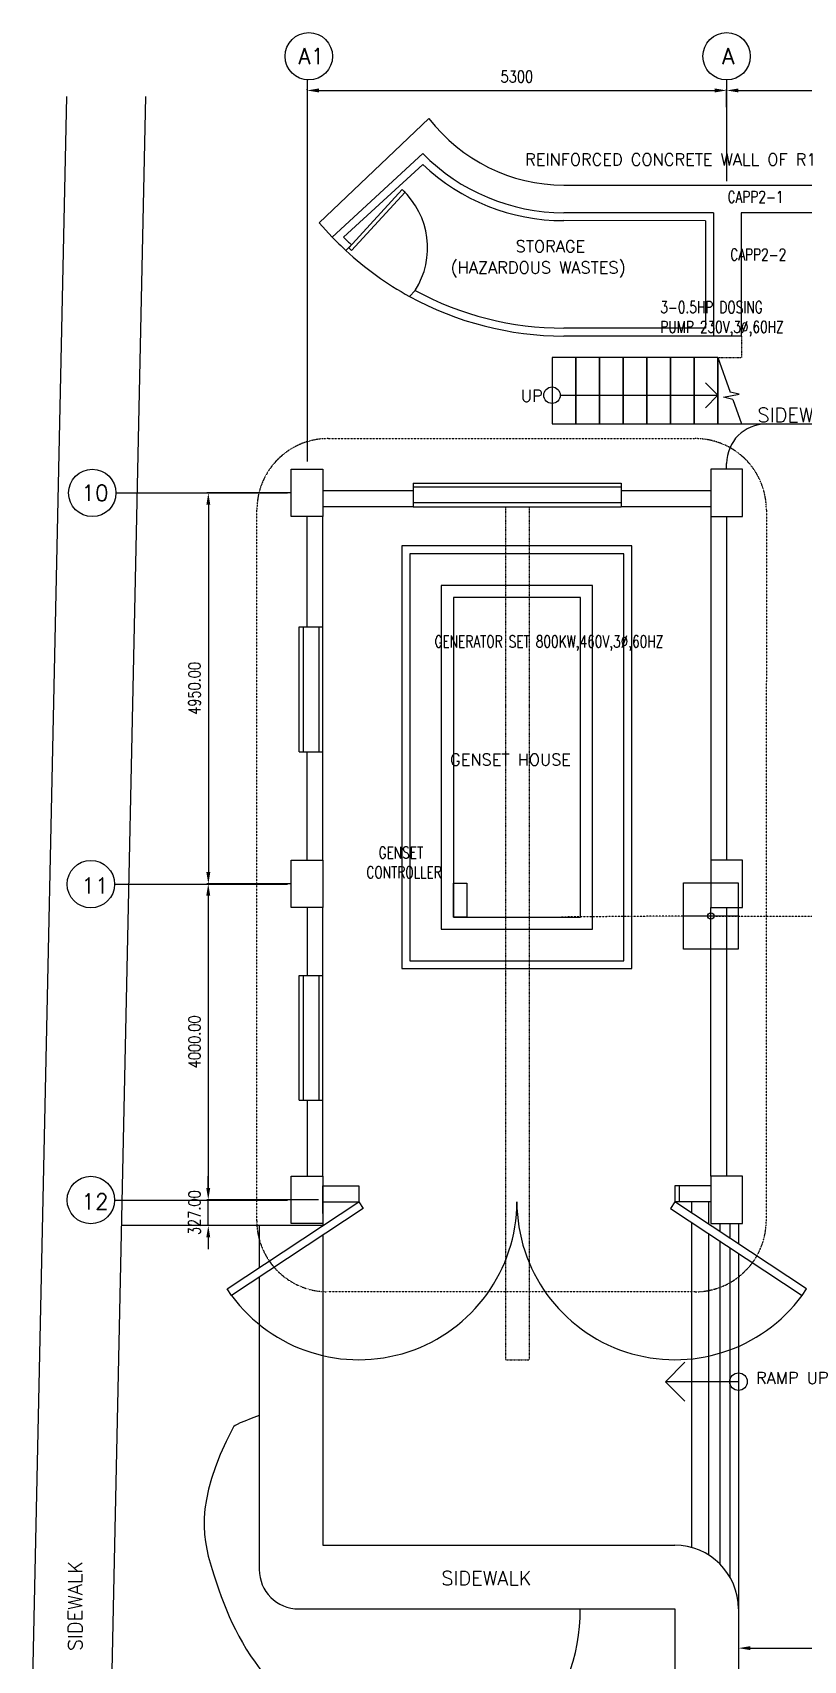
# Model space of a CAD drawing. Header units: millimetres. Extents: x 584091 to 786830, y -285467 to -75262.
# Drawn here: x 584091 to 593853, y -95884 to -75271 of the extents above; entities that cross this region are included whole.
import ezdxf

# ---------------------------------------------------------------- set-up
doc = ezdxf.new("R2010")
doc.units = ezdxf.units.MM
doc.header["$LTSCALE"] = 0.5
doc.linetypes.add('DASHED2', pattern=[0.375, 0.25, -0.125])
doc.linetypes.add('HIDDEN', pattern=[0.375, 0.25, -0.125])
doc.layers.get('Defpoints').update_dxf_attribs({"color": 140})
for name, color, linetype in [('aa co', 7, 'Continuous'), ('aa light', 7, 'Continuous'), ('aa plan', 8, 'Continuous'), ('aa tex', 7, 'Continuous'), ('COLUMN', 6, 'Continuous'), ('DIMENSION', 1, 'Continuous'), ('DIMENSIONS', 3, 'Continuous'), ('DOORS', 2, 'Continuous'), ('DROP CEILING', 1, 'Continuous'), ('FIXTUTE', 1, 'Continuous'), ('GAP', 1, 'Continuous'), ('GRASS PATCH', 2, 'Continuous'), ('LEADER', 1, 'Continuous'), ('RED', 1, 'Continuous'), ('ROADS', 2, 'Continuous'), ('TEXT', 3, 'Continuous'), ('TEXT3', 3, 'Continuous'), ('WAll', 4, 'Continuous'), ('WINDOWS', 2, 'Continuous'), ('YELLOW', 2, 'Continuous')]:
    doc.layers.add(name, color=color, linetype=linetype)
doc.styles.add('SIMPLEX', font='simplex.shx', dxfattribs={"width": 0.8})
doc.styles.get("Standard").update_dxf_attribs({"font": 'romans.shx', "width": 0.75})
doc.dimstyles.new('DIM 300', dxfattribs={"dimscale": 300, "dimtxt": 1.5, "dimasz": 1.5, "dimexe": 0.18, "dimexo": 0.0625, "dimgap": 1, "dimtad": 1, "dimzin": 0, "dimdsep": 46, "dimtxsty": 'SIMPLEX', "dimcen": 0.09, "dimclrd": 256, "dimclre": 256, "dimclrt": 3, "dimadec": 0, "dimazin": 0, "dimtfac": 1, "dimtofl": 0, "dimtmove": 0, "dimatfit": 3, "dimfxl": 1, "dimtolj": 1, "dimtzin": 0, "dimarcsym": 0})

# ---------------------------------------------------------------- blocks, each defined once
blk = doc.blocks.new('*D114')
at = {"layer": 'Defpoints', "color": 0, "transparency": 16777216}
for p in [(587367, -81101), (586317, -86051), (587367, -86051)]:
    blk.add_point(p, dxfattribs=at)
at = {"layer": 'DROP CEILING', "color": 1, "lineweight": -2, "transparency": 16777216}
for p, q in [((587361, -81101), (586299, -81101)), ((586317, -81251), (586317, -85901)), ((587361, -86051), (586299, -86051))]:
    blk.add_line(p, q, dxfattribs=at)
at = {"layer": 'DROP CEILING', "color": 1, "transparency": 16777216}
for points in [[(586292, -81251), (586342, -81251), (586317, -81101)], [(586292, -85901), (586342, -85901), (586317, -86051)]]:
    blk.add_solid(points, dxfattribs=at)
at = {"layer": 'DROP CEILING', "color": 3, "transparency": 16777216, "insert": (586142, -83576), "char_height": 150, "attachment_point": 5, "rotation": 90, "style": 'SIMPLEX'}
blk.add_mtext('\\A1;4950.00', dxfattribs=at)
blk = doc.blocks.new('*D115')
at = {"layer": 'Defpoints', "color": 0, "transparency": 16777216}
for p in [(587367, -86051), (586316, -90051), (587367, -90051)]:
    blk.add_point(p, dxfattribs=at)
at = {"layer": 'DROP CEILING', "color": 1, "lineweight": -2, "transparency": 16777216}
for p, q in [((587361, -86051), (586298, -86051)), ((586316, -86201), (586316, -89901)), ((587361, -90051), (586298, -90051))]:
    blk.add_line(p, q, dxfattribs=at)
at = {"layer": 'DROP CEILING', "color": 1, "transparency": 16777216}
for points in [[(586291, -86201), (586341, -86201), (586316, -86051)], [(586291, -89901), (586341, -89901), (586316, -90051)]]:
    blk.add_solid(points, dxfattribs=at)
at = {"layer": 'DROP CEILING', "color": 3, "transparency": 16777216, "insert": (586141, -88051), "char_height": 150, "attachment_point": 5, "rotation": 90, "style": 'SIMPLEX'}
blk.add_mtext('\\A1;4000.00', dxfattribs=at)
blk = doc.blocks.new('*D116')
at = {"layer": 'Defpoints', "color": 0, "transparency": 16777216}
for p in [(597180, -76004), (592880, -76221), (597180, -76291)]:
    blk.add_point(p, dxfattribs=at)
at = {"layer": 'DROP CEILING', "color": 1, "lineweight": -2, "transparency": 16777216}
for p, q in [((592880, -76215), (592880, -75986)), ((593030, -76004), (597030, -76004)), ((597180, -76285), (597180, -75986))]:
    blk.add_line(p, q, dxfattribs=at)
at = {"layer": 'DROP CEILING', "color": 1, "transparency": 16777216}
for points in [[(593030, -75979), (593030, -76029), (592880, -76004)], [(597030, -75979), (597030, -76029), (597180, -76004)]]:
    blk.add_solid(points, dxfattribs=at)
at = {"layer": 'DROP CEILING', "color": 3, "transparency": 16777216, "insert": (595030, -75829), "char_height": 150, "attachment_point": 5, "style": 'SIMPLEX'}
blk.add_mtext('\\A1;4300.00', dxfattribs=at)
blk = doc.blocks.new('*D117')
at = {"layer": 'Defpoints', "color": 0, "transparency": 16777216}
for p in [(587717, -90051), (586316, -90378), (587717, -90378)]:
    blk.add_point(p, dxfattribs=at)
at = {"layer": 'DROP CEILING', "color": 1, "lineweight": -2, "transparency": 16777216}
for p, q in [((586316, -89901), (586316, -89751)), ((587711, -90051), (586298, -90051)), ((587711, -90378), (586298, -90378)), ((586316, -90528), (586316, -90678))]:
    blk.add_line(p, q, dxfattribs=at)
at = {"layer": 'DROP CEILING', "color": 1, "transparency": 16777216}
for points in [[(586291, -89901), (586341, -89901), (586316, -90051)], [(586291, -90528), (586341, -90528), (586316, -90378)]]:
    blk.add_solid(points, dxfattribs=at)
at = {"layer": 'DROP CEILING', "color": 3, "transparency": 16777216, "insert": (586141, -90214), "char_height": 150, "attachment_point": 5, "rotation": 90, "style": 'SIMPLEX'}
blk.add_mtext('\\A1;327.00', dxfattribs=at)
blk = doc.blocks.new('*D118')
at = {"layer": 'Defpoints', "color": 0, "transparency": 16777216}
for p in [(587567, -76004), (592880, -76004), (592880, -76004)]:
    blk.add_point(p, dxfattribs=at)
at = {"layer": 'DROP CEILING', "color": 1, "lineweight": -2, "transparency": 16777216}
for p, q in [((587567, -75998), (587567, -75986)), ((587717, -76004), (592730, -76004)), ((592880, -75998), (592880, -75986))]:
    blk.add_line(p, q, dxfattribs=at)
at = {"layer": 'DROP CEILING', "color": 1, "transparency": 16777216}
for points in [[(587717, -75979), (587717, -76029), (587567, -76004)], [(592730, -75979), (592730, -76029), (592880, -76004)]]:
    blk.add_solid(points, dxfattribs=at)
at = {"layer": 'DROP CEILING', "color": 3, "transparency": 16777216, "insert": (590224, -75829), "char_height": 150, "attachment_point": 5, "style": 'SIMPLEX'}
blk.add_mtext('\\A1;5300', dxfattribs=at)
blk = doc.blocks.new('*D123')
at = {"layer": 'Defpoints', "color": 0, "transparency": 16777216}
for p in [(593030, -95232), (596924, -95232), (596924, -95728)]:
    blk.add_point(p, dxfattribs=at)
at = {"layer": 'DROP CEILING', "color": 1, "lineweight": -2, "transparency": 16777216}
for p, q in [((593030, -95239), (593030, -95746)), ((596924, -95239), (596924, -95746)), ((593180, -95728), (596774, -95728))]:
    blk.add_line(p, q, dxfattribs=at)
at = {"layer": 'DROP CEILING', "color": 1, "transparency": 16777216}
for points in [[(593180, -95703), (593180, -95753), (593030, -95728)], [(596774, -95703), (596774, -95753), (596924, -95728)]]:
    blk.add_solid(points, dxfattribs=at)
at = {"layer": 'DROP CEILING', "color": 3, "transparency": 16777216, "insert": (594977, -95553), "char_height": 150, "attachment_point": 5, "style": 'SIMPLEX'}
blk.add_mtext('\\A1;3560', dxfattribs=at)

msp = doc.modelspace()

# ---------------------------------------------------------------- linework, layer by layer
at = {"layer": 'aa co', "color": 4}
msp.add_lwpolyline([(589419.81572, -86042.95679), (589590.09095, -86042.95679), (589590.09095, -86471.12445), (589419.81572, -86471.12445)], close=True, dxfattribs=at)
at = {"layer": 'aa light', "color": 6, "linetype": 'HIDDEN', "ltscale": 0.02}
for p, q in [((592334.65497, -86457.7852), (590769.02644, -86471.12445)), ((592720.15497, -86457.7852), (595942.65497, -86457.7852))]:
    msp.add_line(p, q, dxfattribs=at)
at = {"layer": 'aa light', "color": 6}
msp.add_line((593025.77647, -86457.7852), (592334.65497, -86457.7852), dxfattribs=at)
msp.add_lwpolyline([(592334.65497, -86039.0352), (593025.77647, -86039.0352), (593025.77647, -86876.5352), (592334.65497, -86876.5352)], close=True, dxfattribs=at)
msp.add_circle((592680.21572, -86457.7852), 39.93925, dxfattribs=at)
at = {"layer": 'aa plan', "linetype": 'HIDDEN'}
for p, q in [((590078.34928, -81271.72445), (590078.34928, -92075.99138)), ((590078.34928, -81271.72445), (590078.34928, -92075.99138)), ((590378.34928, -81271.72445), (590378.34928, -92075.99138)), ((590378.34928, -81271.72445), (590378.34928, -92075.99138))]:
    msp.add_line(p, q, dxfattribs=at)
msp.add_lwpolyline([(590078.34928, -92075.99138), (590378.34928, -92075.99138)], dxfattribs=at)
msp.add_lwpolyline([(590078.34928, -92075.99138), (590378.34928, -92075.99138)], dxfattribs=at)
at = {"layer": 'COLUMN', "color": 8}
for points in [[(593080.21572, -80800.85752), (592680.21572, -80800.85752), (592680.21572, -81400.85752), (593080.21572, -81400.85752)], [(593080.21572, -85750.85752), (592680.21572, -85750.85752), (592680.21572, -86350.85752), (593080.21572, -86350.85752)], [(593080.21572, -89750.88428), (592680.21572, -89750.88428), (592680.21572, -90350.88428), (593080.21572, -90350.88428)]]:
    msp.add_lwpolyline(points, close=True, dxfattribs=at)
at = {"layer": 'DIMENSION', "color": 8}
for p, q in [((592769.21707, -79863.59507), (592611.40034, -79705.77834)), ((590773.66558, -79863.59507), (592769.21707, -79863.59507)), ((592769.21707, -79863.59507), (592611.40034, -80021.4118)), ((592104.60565, -92354.51798), (592350.01805, -92109.10559)), ((593030.21572, -92354.51798), (592104.60565, -92354.51798)), ((592104.60565, -92354.51798), (592350.01805, -92599.93038))]:
    msp.add_line(p, q, dxfattribs=at)
msp.add_circle((593030.21572, -92354.51798), 110.88784, dxfattribs=at)
at = {"layer": 'DIMENSIONS', "color": 1}
for p, q in [((587567.41572, -75870.19575), (587567.41572, -80700.85752)), ((592880.21572, -75871.18909), (592880.21572, -77152.68718)), ((585147.15757, -81100.85699), (587317.41572, -81100.85699)), ((585129.06919, -86054.03469), (587317.41572, -86054.03469)), ((585129.06919, -90054.03407), (587317.41572, -90054.03407))]:
    msp.add_line(p, q, dxfattribs=at)
at = {"layer": 'DIMENSIONS', "color": 8}
for p, q in [((587720.73834, -77682.00035), (589110.2805, -76357.76393)), ((589033.68534, -76802.8855), (587884.81836, -77860.2753)), ((589031.44675, -76940.85362), (588028.5301, -77863.91421)), ((587884.81836, -77860.2753), (587720.73834, -77682.00035)), ((588060.1374, -78032.70993), (588128.43775, -77958.31556)), ((588934.97288, -78536.8812), (588865.28006, -78612.79228)), ((587767.41572, -80925.85752), (587767.41572, -81275.85752)), ((588908.81572, -80975.85752), (588908.81572, -81275.85752)), ((588908.81572, -81075.85752), (587767.41572, -81075.85752)), ((588908.81572, -81075.85752), (587767.41572, -81075.85752)), ((587567.41572, -82798.10752), (587567.41572, -81400.85752)), ((588908.81572, -81275.85752), (587767.41572, -81275.85752)), ((587767.41572, -82798.10752), (587767.41572, -81400.85752)), ((587467.41572, -84378.60752), (587467.41572, -82798.10752)), ((587467.41572, -82798.10752), (587767.41572, -82798.10752)), ((587517.41572, -82798.10752), (587517.41572, -84378.60752)), ((587717.41572, -82798.10752), (587717.41572, -84378.60752)), ((587767.41572, -84378.60752), (587767.41572, -82798.10752)), ((587467.41572, -84378.60752), (587767.41572, -84378.60752)), ((587567.41572, -85750.85752), (587567.41572, -84378.60752)), ((587767.41572, -85750.85752), (587767.41572, -84378.60752)), ((587567.41572, -86350.85752), (587567.41572, -87210.60752)), ((587767.41572, -87210.60752), (587767.41572, -86350.85752)), ((587467.41572, -88791.10752), (587467.41572, -87210.60752)), ((587467.41572, -87210.60752), (587767.41572, -87210.60752)), ((587517.41572, -87210.60752), (587517.41572, -88791.10752)), ((587717.41572, -87210.60752), (587717.41572, -88791.10752)), ((587767.41572, -88791.10752), (587767.41572, -87210.60752)), ((587467.41572, -88791.10752), (587767.41572, -88791.10752)), ((587567.41572, -88791.10752), (587567.41572, -89750.88428)), ((587767.41572, -89750.88428), (587767.41572, -88791.10752)), ((587767.41572, -90225.85752), (587767.41572, -89875.85752)), ((587767.41572, -89875.85752), (588223.81572, -89875.85752)), ((587767.41572, -90075.85752), (588223.81572, -90075.85752)), ((588223.81572, -89875.85752), (588223.81572, -90075.85752)), ((587767.41572, -90225.85752), (587767.41572, -90377.86162)), ((587767.41566, -90377.85965), (585219.62703, -90377.85965)), ((586961.41572, -90377.85965), (586961.41572, -90911.19927))]:
    msp.add_line(p, q, dxfattribs=at)
for points in [[(588770.91526, -77258.5137), (588094.62314, -77995.14723), (588131.45482, -78028.96184), (588807.74694, -77292.3283)], [(587367.41572, -80800.85752), (587767.41572, -80800.85752), (587767.41572, -81400.85752), (587367.41572, -81400.85752)], [(587367.41572, -85750.85752), (587767.41572, -85750.85752), (587767.41572, -86350.85752), (587367.41572, -86350.85752)], [(587367.41572, -89750.88428), (587767.41572, -89750.88428), (587767.41572, -90350.88428), (587367.41572, -90350.88428)], [(588278.99919, -90159.25287), (586611.09221, -91262.92234), (586555.90874, -91179.52699), (588223.81572, -90075.85752)]]:
    msp.add_lwpolyline(points, close=True, dxfattribs=at)
at = {"layer": 'DIMENSIONS', "color": 2}
for centre in [(587589.49391, -75571.18909), (592880.21572, -75571.18909), (584847.15757, -81100.85699), (584829.06919, -86054.03469), (584829.06919, -90054.03407)]:
    msp.add_circle(centre, 300, dxfattribs=at)
at = {"layer": 'DIMENSIONS', "color": 8}
for centre, radius, start, end in [((590818.76077, -75052.5455), 2150, 217.37854663, 269.981548777), ((588093.95259, -77995.87761), 1000, 327.248016727, 47.445428729), ((590818.76077, -75052.59818), 4060.91971, 223.740198281, 227.210252567), ((590818.76077, -75052.59818), 3960.91971, 225.215672001, 227.204315122), ((590818.76077, -75052.59818), 4060.91971, 227.210252567, 241.246396208), ((588221.91815, -90074.29449), 2001.89818, 216.423601856, 359.955265103)]:
    msp.add_arc(centre, radius, start, end, dxfattribs=at)
at = {"layer": 'DOORS', "color": 8}
for p, q in [((591544.88781, -81025.85752), (588908.81572, -81025.85752)), ((591544.88781, -81225.85752), (588908.81572, -81225.85752)), ((592223.81572, -89875.85752), (592223.81572, -90075.85752)), ((592680.21572, -89875.85752), (592223.81572, -89875.85752)), ((592680.21572, -90075.85752), (592223.81572, -90075.85752)), ((592279.98147, -89875.85752), (592279.98147, -90075.85752)), ((592680.21572, -89875.85752), (592279.98147, -89875.85752)), ((587767.41572, -94425.85752), (592223.81572, -94425.85752)), ((587461.41572, -95231.85752), (592223.81572, -95231.85752))]:
    msp.add_line(p, q, dxfattribs=at)
for points in [[(588767.41572, -87123.52445), (591680.21572, -87123.52445), (591680.21572, -81771.72445), (588767.41572, -81771.72445)], [(588867.41572, -87023.52445), (591580.21572, -87023.52445), (591580.21572, -81871.72445), (588867.41572, -81871.72445)], [(589267.41572, -86623.52445), (591180.21572, -86623.52445), (591180.21572, -82271.72445), (589267.41572, -82271.72445)], [(589419.81572, -86471.12445), (591027.81572, -86471.12445), (591027.81572, -82424.12445), (589419.81572, -82424.12445)], [(592168.63225, -90159.25287), (593836.53923, -91262.92234), (593891.7227, -91179.52699), (592223.81572, -90075.85752)]]:
    msp.add_lwpolyline(points, close=True, dxfattribs=at)
for centre, radius, start, end in [((592225.71329, -90074.29449), 2001.89818, 180.044734897, 323.576398144), ((587461.41572, -94731.85752), 500, 180, 270)]:
    msp.add_arc(centre, radius, start, end, dxfattribs=at)
at = {"layer": 'DROP CEILING'}
msp.add_line((586316.17567, -90377.85965), (586316.17567, -90050.8556), dxfattribs=at)
at = {"layer": 'FIXTUTE', "color": 8, "linetype": 'DASHED2'}
for p in [(593069.21707, -79114.24283), (592769.21707, -79386.0374)]:
    msp.add_line(p, (593069.21707, -79386.0374), dxfattribs=at)
at = {"layer": 'FIXTUTE', "color": 8, "linetype": 'DASHED2', "ltscale": 0.01}
msp.add_line((593069.21707, -80227.0374), (595944.21707, -80227.0374), dxfattribs=at)
at = {"layer": 'GAP', "color": 8}
for p, q in [((592437.32788, -90075.85752), (592437.32788, -90217.14049)), ((592648.82788, -90075.85752), (592648.82788, -90357.09199)), ((592437.32788, -90337.05125), (592437.32788, -94454.6371)), ((592648.82788, -90477.00275), (592648.82788, -94546.95056)), ((592792.32788, -90350.88428), (592792.32788, -90452.04727)), ((592919.32788, -90350.88428), (592919.32788, -90536.08434)), ((593030.21572, -90350.88428), (593030.21572, -90609.45985)), ((592792.32788, -90571.95803), (592792.32788, -94660.3529)), ((592919.32788, -90655.9951), (592919.32788, -94824.15974)), ((593030.21572, -90729.37062), (593030.21572, -95232.25752))]:
    msp.add_line(p, q, dxfattribs=at)
at = {"layer": 'GRASS PATCH', "color": 8}
msp.add_open_spline([(586961.41572, -92782.14394), (586649.02668, -92898.19231), (586115.97894, -93900.5743), (586395.65118, -94909.28539), (586881.96597, -96133.69746), (588880.27825, -97671.52227), (590597.68567, -96996.20059), (591035.39197, -95821.03805), (591025.18281, -95231.85752)], degree=3, knots=[4848.7998665185, 4848.7998665185, 4848.7998665185, 4848.7998665185, 4872.6718149061, 6136.6841392305, 7535.6023211011, 8965.3218257165, 10568.0406747249, 12305.2901347128, 12305.2901347128, 12305.2901347128, 12305.2901347128], dxfattribs=at)
at = {"layer": 'LEADER', "color": 8}
for p, q in [((592769.21707, -79386.0374), (592926.23868, -79826.2213)), ((592841.28205, -79889.34287), (593038.44483, -79848.01576)), ((592959.20872, -79918.64733), (592841.28205, -79889.34287)), ((593038.44483, -79848.01576), (592926.23868, -79826.2213)), ((592959.20872, -79918.64733), (593069.21707, -80227.0374))]:
    msp.add_line(p, q, dxfattribs=at)
at = {"layer": 'RED', "color": 8}
for p, q in [((593069.21707, -80227.0374), (596420.21707, -80227.0374)), ((592880.21572, -80800.85752), (592880.21572, -80727.0374))]:
    msp.add_line(p, q, dxfattribs=at)
msp.add_arc((593380.21572, -80727.0374), 500, 90, 180, dxfattribs=at)
at = {"layer": 'ROADS', "color": 8}
for p, q in [((584091.02642, -96369.88653), (584525.7257, -76079.26959)), ((585132.9041, -94425.85752), (585525.95516, -76079.26959)), ((585098.85812, -96015.03384), (585132.9041, -94425.85752)), ((592223.81572, -95231.85752), (592223.81572, -101410.50586)), ((593030.21572, -95232.25752), (593030.21572, -101865.28592))]:
    msp.add_line(p, q, dxfattribs=at)
at = {"layer": 'TEXT', "color": 8}
for p, q in [((592769.21707, -79386.0374), (592769.21707, -80227.0374)), ((592769.21707, -80227.0374), (593069.21707, -80227.0374)), ((588908.81572, -80975.85752), (591544.88781, -80975.85752)), ((591544.88781, -80975.85752), (591544.88781, -81275.85752)), ((588908.81572, -81275.85752), (591544.88781, -81275.85752))]:
    msp.add_line(p, q, dxfattribs=at)
for points in [[(590969.21707, -79386.0374), (590669.21707, -79386.0374), (590669.21707, -80227.0374), (590969.21707, -80227.0374)], [(591269.21707, -79386.0374), (590969.21707, -79386.0374), (590969.21707, -80227.0374), (591269.21707, -80227.0374)], [(591569.21707, -79386.0374), (591269.21707, -79386.0374), (591269.21707, -80227.0374), (591569.21707, -80227.0374)], [(591869.21707, -79386.0374), (591569.21707, -79386.0374), (591569.21707, -80227.0374), (591869.21707, -80227.0374)], [(592169.21707, -79386.0374), (591869.21707, -79386.0374), (591869.21707, -80227.0374), (592169.21707, -80227.0374)], [(592469.21707, -79386.0374), (592169.21707, -79386.0374), (592169.21707, -80227.0374), (592469.21707, -80227.0374)], [(592769.21707, -79386.0374), (592469.21707, -79386.0374), (592469.21707, -80227.0374), (592769.21707, -80227.0374)]]:
    msp.add_lwpolyline(points, close=True, dxfattribs=at)
msp.add_circle((590669.21707, -79863.59507), 104.44851, dxfattribs=at)
at = {"layer": 'WAll', "color": 8}
for p, q in [((590816.86557, -77202.54466), (610248.56183, -77203.41833)), ((592614.21707, -77653.17651), (590817.92348, -77652.59804)), ((592714.21707, -77553.20871), (590817.95568, -77552.59805)), ((592614.21707, -77653.17651), (592614.21707, -79014.0963)), ((592714.21707, -77553.15603), (592714.21707, -79114.07574)), ((597019.21707, -77554.59507), (593064.21707, -77554.59507)), ((593064.21707, -77554.59507), (593064.21707, -79114.07574)), ((593069.21707, -79114.24283), (590817.45301, -79113.51768)), ((592614.21707, -79014.0963), (590817.48521, -79013.51769)), ((593064.21707, -79114.07574), (592714.21707, -79114.07574)), ((592567.88421, -81075.85752), (591544.88781, -81075.85752)), ((592680.21572, -81075.85752), (591544.88781, -81075.85752)), ((592680.21572, -81275.85752), (591544.88781, -81275.85752)), ((592680.21572, -81400.85752), (592680.21572, -85750.85752)), ((592880.21572, -81400.85752), (592880.21572, -85750.85752)), ((592680.21572, -89750.88428), (592680.21572, -86350.85752)), ((592880.21572, -86350.85752), (592880.21572, -89750.88428))]:
    msp.add_line(p, q, dxfattribs=at)
for radius, start in [(2500, 224.436225614), (2600, 226.573107134), (4060.91971, 241.246396208), (3960.91971, 241.601996599)]:
    msp.add_arc((590818.76077, -75052.59818), radius, start, 269.981548777, dxfattribs=at)
at = {"layer": 'WINDOWS', "color": 8}
for p, q in [((587767.41572, -90497.77238), (587767.41572, -94425.85752)), ((586961.41572, -91031.11003), (586961.41572, -94731.85752))]:
    msp.add_line(p, q, dxfattribs=at)
msp.add_arc((592223.81572, -95232.25752), 806.4, 0, 90, dxfattribs=at)
at = {"layer": 'YELLOW', "color": 8, "linetype": 'HIDDEN', "ltscale": 0.03}
msp.add_lwpolyline([(587832.31174, -80412.89236), (592483.53762, -80412.89236, -0.4142944201), (593383.53759, -81313.14081), (593381.05225, -90316.12947, -0.4141327093), (592481.05228, -91215.88102), (587829.82639, -91215.88102, -0.4142944201), (586929.82643, -90315.63257), (586932.31177, -81312.64391, -0.4141327093)], format="xyb", close=True, dxfattribs=at)

# ---------------------------------------------------------------- texts
at = {"layer": 'aa tex', "color": 4, "char_height": 150, "attachment_point": 1}
for s, insert, width in [('\\pi435.7;CAPP2-1', (592455.80234, -77277.51341, -17.62377), 1000), ('\\pi435.7;CAPP2-2', (592490.71707, -78008.01341), 1000), ('3-0.5HP DOSING \\PPUMP 230V,3%%C,60HZ', (592040.30234, -78673.51341, -17.62377), 4994.9466548), ('\\pi435.7;  \\P\\pi0;  GENERATOR SET 800KW,460V,3∅,60HZ', (589026.50441, -82656.08114, -17.62377), 4457.7612495), ('\\pi435.7;  \\P\\pi0;  GENSET \\PCONTROLLER', (588318.09095, -85329.72445, -17.62377), 4457.7612495)]:
    msp.add_mtext(s, dxfattribs=dict(at, insert=insert, width=width))
at = {"layer": 'DIMENSIONS', "color": 3, "style": 'SIMPLEX'}
for s, p in [('A1', (587457.93952, -75670.04808)), ('A', (592824.3211, -75670.04808)), ('10', (584710.91604, -81199.71598)), ('11', (584710.91604, -86172.46963)), ('12', (584710.91604, -90172.46901))]:
    msp.add_text(s, height=200, dxfattribs=at).set_placement(p)
at = {"layer": 'TEXT3', "color": 8, "ltscale": 0.05, "style": 'SIMPLEX'}
for s, height, p in [('REINFORCED CONCRETE WALL OF R1', 150, (590329.01796, -76952.76826)), ('STORAGE ', 150, (590209.13211, -78052.65144)), ('(HAZARDOUS WASTES)', 150, (589383.85071, -78320.72282)), ('UP', 150, (590275.25598, -79946.5094)), ('SIDEWALK', 180, (593270.56373, -80203.69311)), ('GENSET HOUSE', 150, (589378.68409, -84552.45188)), ('RAMP UP', 150, (593252.33363, -92382.17048)), ('SIDEWALK', 180, (589266.44462, -94932.58198))]:
    msp.add_text(s, height=height, dxfattribs=at).set_placement(p)
msp.add_text('SIDEWALK', height=180, rotation=90, dxfattribs=at).set_placement((584720.59489, -95764.87632))

# ---------------------------------------------------------------- dimensions: what is measured, and where the dimension line sits
at = {"layer": 'DROP CEILING'}
for base, p1, p2, text, override, picture, middle in [((592880.21572, -76004.03479), (587567.41572, -76004.03479), (592880.21572, -76004.03479), '5300', {"dimscale": 100, "dimclrd": 1, "dimclre": 1, "dimclrt": 3}, '*D118', (590223.81572, -75829.03479)), ((596924.40499, -95727.96514), (593030.21572, -95232.25752), (596924.40499, -95232.25752), '3560', {"dimscale": 100, "dimclrd": 1, "dimclre": 1}, '*D123', (594977.31036, -95552.96514))]:
    dim = msp.add_linear_dim(base=base, p1=p1, p2=p2, text=text, dimstyle='DIM 300', override=override, dxfattribs=at)
    dim.commit()
    dim.dimension.update_dxf_attribs({"geometry": picture, "text_midpoint": middle})
dim = msp.add_linear_dim(base=(597180.21572, -76004.03479), p1=(592880.21572, -76220.85381), p2=(597180.21572, -76290.80279), dimstyle='DIM 300', override={"dimscale": 100, "dimclrd": 1, "dimclre": 1, "dimclrt": 3}, dxfattribs=at)
dim.commit()
dim.dimension.update_dxf_attribs({"geometry": '*D116', "text_midpoint": (595030.21572, -75829.03479)})
for base, p1, p2, picture, middle in [((586316.70541, -86050.85675), (587367.41572, -81100.85752), (587367.41572, -86050.85675), '*D114', (586141.70541, -83575.85714)), ((586316.17567, -90050.85613), (587367.41572, -86050.85675), (587367.41572, -90050.85613), '*D115', (586141.17567, -88050.85644))]:
    dim = msp.add_linear_dim(base=base, p1=p1, p2=p2, angle=90, dimstyle='DIM 300', override={"dimscale": 100, "dimclrd": 1, "dimclre": 1, "dimclrt": 3}, dxfattribs=at)
    dim.commit()
    dim.dimension.update_dxf_attribs({"geometry": picture, "text_midpoint": middle})
dim = msp.add_linear_dim(base=(586316.17567, -90377.86018), p1=(587717.41567, -90050.85613), p2=(587717.41567, -90377.86018), angle=90, dimstyle='DIM 300', override={"dimscale": 100, "dimclrd": 1, "dimclre": 1, "dimclrt": 3}, dxfattribs=at)
dim.commit()
dim.dimension.update_dxf_attribs({"geometry": '*D117', "text_midpoint": (586316.17567, -90214.35816), "dimtype": 160})

doc.saveas('drawing.dxf')
